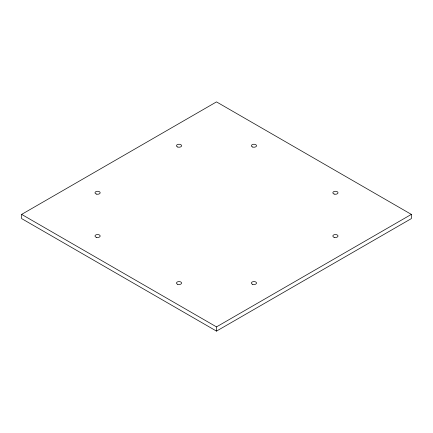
<?xml version="1.0" encoding="UTF-8"?>
<svg xmlns="http://www.w3.org/2000/svg" width="433" height="433" viewBox="0 0 433 433"><rect width="100%" height="100%" fill="white"/><g stroke="black" fill="none" stroke-linecap="round" stroke-linejoin="round"><path stroke-width="0.65" d="M21.65 214.389L216.5 101.896L411.35 214.389L411.35 218.611L216.5 331.104L21.65 218.611L21.65 214.389L216.5 326.888L411.35 214.389M216.5 326.888L216.5 331.104M334.13 194.054A2.582 1.494 0 0 0 338.005 192.766A2.582 1.494 0 0 0 334.13 191.473A2.582 1.494 0 0 0 334.13 194.054M252.666 284.34A2.582 1.494 0 0 0 256.542 283.047A2.582 1.494 0 0 0 252.666 281.759A2.582 1.494 0 0 0 252.666 284.34M177.481 284.221A2.56 1.478 0 0 0 181.579 283.242A2.56 1.478 0 0 0 178.06 281.683A2.56 1.478 0 0 0 177.481 284.221M96.288 237.311A2.582 1.494 0 0 0 100.164 236.017A2.582 1.494 0 0 0 96.288 234.724A2.582 1.494 0 0 0 96.288 237.311M96.288 194.054A2.582 1.494 0 0 0 100.164 192.766A2.582 1.494 0 0 0 96.288 191.473A2.582 1.494 0 0 0 96.288 194.054M177.752 147.025A2.582 1.494 0 0 0 181.622 145.732A2.582 1.494 0 0 0 177.752 144.438A2.582 1.494 0 0 0 177.752 147.025M252.666 147.025A2.582 1.494 0 0 0 256.542 145.732A2.582 1.494 0 0 0 252.666 144.438A2.582 1.494 0 0 0 252.666 147.025M334.13 237.311A2.582 1.494 0 0 0 338.005 236.017A2.582 1.494 0 0 0 334.13 234.724A2.582 1.494 0 0 0 334.13 237.311"/></g></svg>
